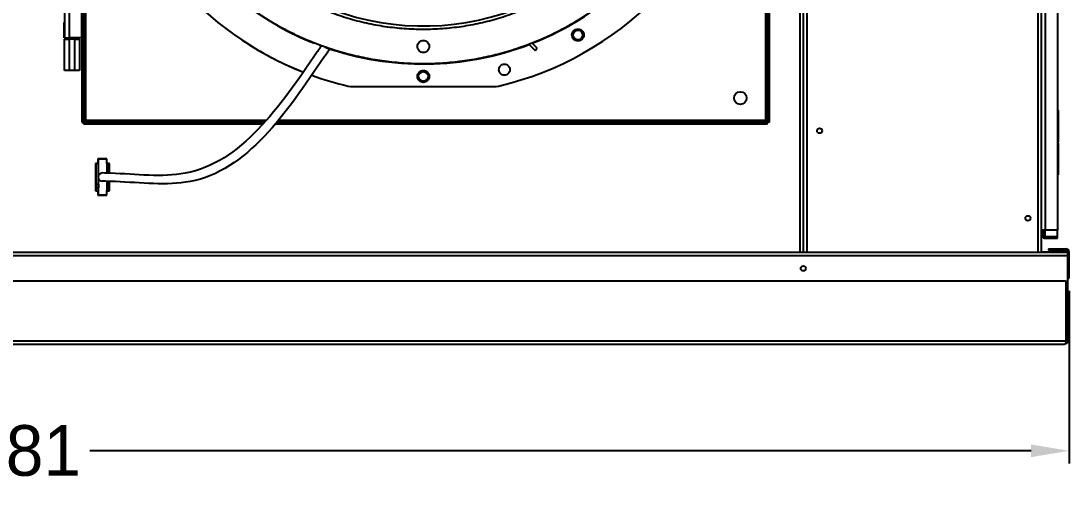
# Model space of a CAD drawing. Header units: inches. Extents: x 1229 to 1453, y -1023 to -720.
# Drawn here: x 1391.07 to 1432.46, y -773.57 to -755.28 of the extents above; entities that cross this region are included whole.
import ezdxf

# ---------------------------------------------------------------- set-up
doc = ezdxf.new("R2010")
doc.units = ezdxf.units.IN
doc.header["$MEASUREMENT"] = 0
doc.header["$PDSIZE"] = -1
doc.dimstyles.new('RAE Solutions', dxfattribs={"dimtxt": 2, "dimasz": 1.5, "dimexe": 0.5, "dimexo": 0.5, "dimgap": 0.5, "dimtad": 0, "dimtih": 1, "dimtoh": 1, "dimdec": 3, "dimrnd": 0.125, "dimzin": 1, "dimdsep": 46, "dimlunit": 5, "dimtxsty": 'Standard', "dimcen": 0.09, "dimadec": 0, "dimazin": 0, "dimtfac": 1, "dimtdec": 3, "dimtofl": 0, "dimtmove": 0, "dimatfit": 3, "dimfxl": 1, "dimtolj": 1, "dimtzin": 1, "dimarcsym": 0})

# ---------------------------------------------------------------- blocks, each defined once
blk = doc.blocks.new('*D254')
at = {"color": 0, "lineweight": -2, "transparency": 16777216}
for p, q in [((1432.457, -765.937), (1432.457, -772.754)), ((1351.466, -766.065), (1351.466, -772.754)), ((1352.966, -772.254), (1390.128, -772.254)), ((1430.957, -772.254), (1393.795, -772.254))]:
    blk.add_line(p, q, dxfattribs=at)
at = {"color": 0, "transparency": 16777216}
for points in [[(1352.966, -772.004), (1352.966, -772.504), (1351.466, -772.254)], [(1430.957, -772.004), (1430.957, -772.504), (1432.457, -772.254)]]:
    blk.add_solid(points, dxfattribs=at)
at = {"layer": 'Defpoints', "color": 0, "transparency": 16777216}
for p in [(1351.466, -765.565), (1432.457, -765.437), (1432.457, -772.254)]:
    blk.add_point(p, dxfattribs=at)
at = {"color": 0, "transparency": 16777216, "insert": (1391.962, -772.254), "char_height": 2, "attachment_point": 5}
blk.add_mtext('\\A1;81', dxfattribs=at)

msp = doc.modelspace()

# ---------------------------------------------------------------- linework, layer by layer
at = {"color": 18, "linetype": 'Continuous', "lineweight": 25, "true_color": 0x000000}
for p, q in [((1431.2248, -727.0196), (1431.2248, -764.4265)), ((1431.2248, -727.0196), (1431.2248, -764.4265)), ((1431.2248, -727.0196), (1431.2248, -764.4265)), ((1431.3578, -727.0196), (1431.3578, -764.4265)), ((1431.3578, -727.0196), (1431.3578, -764.4265)), ((1431.3578, -727.0196), (1431.3578, -764.4265)), ((1431.3738, -763.5456), (1431.3738, -727.2956)), ((1431.3738, -763.5456), (1431.3738, -727.2956)), ((1431.3738, -763.5456), (1431.3738, -727.2956)), ((1431.5198, -727.2956), (1431.5198, -763.5456)), ((1431.5198, -727.2956), (1431.5198, -763.5456)), ((1431.5198, -727.2956), (1431.5198, -763.5456)), ((1431.9988, -727.2956), (1431.9988, -763.5456)), ((1431.9988, -727.2956), (1431.9988, -763.5456)), ((1431.9988, -727.2956), (1431.9988, -763.5456)), ((1421.8288, -730.9825), (1421.8288, -764.4265)), ((1421.8288, -730.9825), (1421.8288, -764.4265)), ((1421.8288, -730.9825), (1421.8288, -764.4265)), ((1421.9618, -730.9825), (1421.9618, -764.4265)), ((1421.9618, -730.9825), (1421.9618, -764.4265)), ((1421.9618, -730.9825), (1421.9618, -764.4265)), ((1422.1078, -731.0276), (1422.1078, -764.4265)), ((1422.1078, -731.0276), (1422.1078, -764.4265)), ((1422.1078, -731.0276), (1422.1078, -764.4265)), ((1393.5415, -731.8687), (1393.5415, -759.2706)), ((1393.6245, -731.9447), (1393.6245, -759.1947)), ((1420.4785, -731.9447), (1420.4785, -759.1947)), ((1420.5615, -759.2706), (1420.5615, -731.8687)), ((1420.6245, -759.2706), (1420.6245, -731.8687)), ((1392.791, -754.6997), (1392.791, -755.3343)), ((1392.9785, -754.6997), (1392.9785, -755.9397)), ((1393.4785, -755.9397), (1393.4785, -754.6997)), ((1392.781, -755.9397), (1392.781, -755.3343)), ((1392.781, -755.3343), (1392.791, -755.3343)), ((1392.791, -755.3343), (1392.791, -755.9397)), ((1392.781, -755.9397), (1392.791, -755.9397)), ((1392.7905, -757.2297), (1392.7905, -755.9897)), ((1392.7905, -755.9897), (1392.978, -755.9897)), ((1392.791, -755.9397), (1392.9785, -755.9397)), ((1392.8375, -755.9397), (1392.8375, -755.9897)), ((1392.978, -755.9897), (1392.978, -757.2297)), ((1393.197, -755.9897), (1392.978, -755.9897)), ((1393.4785, -755.9397), (1392.9785, -755.9397)), ((1393.197, -757.2297), (1393.197, -755.9897)), ((1393.197, -755.9897), (1393.3845, -755.9897)), ((1393.3375, -755.9897), (1393.3375, -755.9397)), ((1393.3845, -755.9897), (1393.3845, -757.2297)), ((1393.4785, -755.9397), (1393.4785, -759.2706)), ((1411.1392, -756.2031), (1411.375, -756.4389)), ((1411.4569, -756.3538), (1411.2596, -756.1564)), ((1411.375, -756.4389), (1411.4569, -756.3538)), ((1392.978, -757.2297), (1392.7905, -757.2297)), ((1393.197, -757.2297), (1392.978, -757.2297)), ((1393.3845, -757.2297), (1393.197, -757.2297)), ((1403.9938, -757.8487), (1404.0842, -757.8592)), ((1404.0842, -757.8592), (1409.8394, -757.8592)), ((1409.8394, -757.8592), (1409.9297, -757.8487)), ((1432.0458, -758.8051), (1431.9988, -758.8051)), ((1432.0458, -758.8051), (1431.9988, -758.8051)), ((1432.0458, -758.8051), (1431.9988, -758.8051)), ((1432.0458, -760.0451), (1432.0458, -758.8051)), ((1432.0458, -760.0451), (1432.0458, -758.8051)), ((1432.0458, -760.0451), (1432.0458, -758.8051)), ((1393.4785, -759.2706), (1393.5415, -759.2706)), ((1393.5486, -759.3407), (1393.5486, -759.2777)), ((1393.5486, -759.2777), (1400.6984, -759.2777)), ((1393.5486, -759.3407), (1400.6414, -759.3407)), ((1393.6245, -759.1947), (1400.7721, -759.1947)), ((1401.121, -759.3407), (1420.5544, -759.3407)), ((1401.1741, -759.2777), (1420.5544, -759.2777)), ((1401.2431, -759.1947), (1420.4785, -759.1947)), ((1420.5544, -759.3407), (1420.5544, -759.2777)), ((1420.6245, -759.2706), (1420.5615, -759.2706)), ((1431.3578, -760.1076), (1431.3738, -760.1076)), ((1431.3578, -760.1076), (1431.3738, -760.1076)), ((1431.3578, -760.1076), (1431.3738, -760.1076)), ((1432.0458, -760.0451), (1431.9988, -760.0451)), ((1432.0458, -760.0451), (1431.9988, -760.0451)), ((1432.0458, -760.0451), (1431.9988, -760.0451)), ((1432.0453, -760.1076), (1431.9988, -760.1076)), ((1432.0453, -760.1076), (1431.9988, -760.1076)), ((1432.0453, -760.1076), (1431.9988, -760.1076)), ((1432.03, -760.1076), (1432.03, -760.0451)), ((1432.03, -760.1076), (1432.03, -760.0451)), ((1432.03, -760.1076), (1432.03, -760.0451)), ((1432.0453, -761.3476), (1432.0453, -760.1076)), ((1432.0453, -761.3476), (1432.0453, -760.1076)), ((1432.0453, -761.3476), (1432.0453, -760.1076)), ((1394.015, -760.9012), (1394.015, -761.9862)), ((1394.11, -760.9012), (1394.015, -760.9012)), ((1394.025, -760.9012), (1394.025, -761.7162)), ((1394.12, -760.9012), (1394.025, -760.9012)), ((1394.025, -760.9112), (1394.025, -761.9762)), ((1394.12, -760.9112), (1394.025, -760.9112)), ((1394.47, -760.7262), (1394.11, -760.7262)), ((1394.11, -760.7262), (1394.11, -760.9012)), ((1394.46, -760.7262), (1394.12, -760.7262)), ((1394.12, -760.7262), (1394.12, -760.9012)), ((1394.46, -760.7362), (1394.12, -760.7362)), ((1394.12, -760.7362), (1394.12, -760.9112)), ((1394.12, -760.9112), (1394.12, -761.9762)), ((1394.46, -760.9012), (1394.46, -760.7262)), ((1394.46, -760.9112), (1394.46, -760.7362)), ((1394.555, -760.9012), (1394.46, -760.9012)), ((1394.555, -760.9112), (1394.46, -760.9112)), ((1394.46, -760.9112), (1394.46, -761.2852)), ((1394.47, -760.9012), (1394.47, -760.7262)), ((1394.565, -760.9012), (1394.47, -760.9012)), ((1394.555, -761.2885), (1394.555, -760.9012)), ((1394.555, -761.2885), (1394.555, -760.9112)), ((1394.565, -761.2889), (1394.565, -760.9012)), ((1394.555, -761.1501), (1394.555, -761.2885)), ((1431.3578, -761.3476), (1431.3738, -761.3476)), ((1431.3578, -761.3476), (1431.3738, -761.3476)), ((1431.3578, -761.3476), (1431.3738, -761.3476)), ((1432.0453, -761.3476), (1431.9988, -761.3476)), ((1432.0453, -761.3476), (1431.9988, -761.3476)), ((1432.0453, -761.3476), (1431.9988, -761.3476)), ((1394.025, -761.7162), (1394.135, -761.7162)), ((1394.135, -761.7162), (1394.135, -761.8662)), ((1394.46, -761.6099), (1394.46, -761.9762)), ((1394.555, -761.9662), (1394.555, -761.6122)), ((1394.555, -761.9762), (1394.555, -761.6122)), ((1394.565, -761.9862), (1394.565, -761.6124)), ((1394.015, -761.9862), (1394.11, -761.9862)), ((1394.135, -761.8662), (1394.025, -761.8662)), ((1394.025, -761.8662), (1394.025, -761.9662)), ((1394.025, -761.9662), (1394.12, -761.9662)), ((1394.025, -761.9762), (1394.12, -761.9762)), ((1394.11, -761.9862), (1394.11, -762.1612)), ((1394.11, -762.1612), (1394.47, -762.1612)), ((1394.12, -761.9662), (1394.12, -762.1412)), ((1394.12, -761.9762), (1394.12, -762.1512)), ((1394.12, -762.1412), (1394.46, -762.1412)), ((1394.12, -762.1512), (1394.46, -762.1512)), ((1394.46, -762.1412), (1394.46, -761.9662)), ((1394.46, -761.9662), (1394.555, -761.9662)), ((1394.46, -762.1512), (1394.46, -761.9762)), ((1394.46, -761.9762), (1394.555, -761.9762)), ((1394.47, -761.9862), (1394.565, -761.9862)), ((1394.47, -762.1612), (1394.47, -761.9862)), ((1431.3738, -763.5456), (1431.3997, -763.5456)), ((1431.3738, -763.5456), (1431.3738, -763.7956)), ((1431.3738, -763.5456), (1431.3997, -763.5456)), ((1431.3738, -763.5456), (1431.3738, -763.7956)), ((1431.3738, -763.5456), (1431.3997, -763.5456)), ((1431.3738, -763.5456), (1431.3738, -763.7956)), ((1431.3738, -763.7956), (1431.3997, -763.7956)), ((1431.3738, -763.7956), (1431.3997, -763.7956)), ((1431.3738, -763.7956), (1431.3997, -763.7956)), ((1431.5198, -763.5456), (1431.3997, -763.5456)), ((1431.5198, -763.5456), (1431.3997, -763.5456)), ((1431.5198, -763.5456), (1431.3997, -763.5456)), ((1431.3997, -763.7956), (1431.4368, -763.7956)), ((1431.3997, -763.7956), (1431.4368, -763.7956)), ((1431.3997, -763.7956), (1431.4368, -763.7956)), ((1431.4368, -763.5456), (1431.4368, -763.7956)), ((1431.4368, -763.5456), (1431.4368, -763.7956)), ((1431.4368, -763.5456), (1431.4368, -763.7956)), ((1431.9988, -763.5456), (1431.5198, -763.5456)), ((1431.5198, -763.7956), (1431.5198, -763.5456)), ((1431.9988, -763.5456), (1431.5198, -763.5456)), ((1431.5198, -763.7956), (1431.5198, -763.5456)), ((1431.9988, -763.5456), (1431.5198, -763.5456)), ((1431.5198, -763.7956), (1431.5198, -763.5456)), ((1431.5198, -763.7956), (1431.5198, -763.8586)), ((1431.5198, -763.7956), (1431.9988, -763.7956)), ((1431.5198, -763.7956), (1431.5198, -763.8586)), ((1431.5198, -763.7956), (1431.9988, -763.7956)), ((1431.5198, -763.7956), (1431.5198, -763.8586)), ((1431.5198, -763.7956), (1431.9988, -763.7956)), ((1431.5198, -763.8586), (1431.9988, -763.8586)), ((1431.5198, -763.8586), (1431.9988, -763.8586)), ((1431.5198, -763.8586), (1431.9988, -763.8586)), ((1431.9988, -763.7956), (1431.9988, -763.5456)), ((1431.9988, -763.7956), (1431.9988, -763.5456)), ((1431.9988, -763.7956), (1431.9988, -763.5456)), ((1431.9988, -763.8586), (1431.9988, -763.7956)), ((1431.9988, -763.8586), (1431.9988, -763.7956)), ((1431.9988, -763.8586), (1431.9988, -763.7956)), ((1431.6448, -764.2788), (1431.6448, -764.3288)), ((1431.6448, -764.2788), (1432.3243, -764.2788)), ((1431.6448, -764.2788), (1431.6448, -764.3288)), ((1431.6448, -764.2788), (1432.3243, -764.2788)), ((1431.6448, -764.2788), (1431.6448, -764.3288)), ((1431.6448, -764.2788), (1432.3243, -764.2788)), ((1431.6448, -764.3288), (1432.3243, -764.3288)), ((1431.6448, -764.3288), (1432.3243, -764.3288)), ((1431.6448, -764.3288), (1432.3243, -764.3288)), ((1432.3243, -764.2788), (1432.3243, -764.3288)), ((1432.3243, -764.2788), (1432.3243, -764.3288)), ((1432.3243, -764.2788), (1432.3243, -764.3288)), ((1432.4073, -764.4265), (1351.5163, -764.4265)), ((1432.4073, -764.4265), (1351.5163, -764.4265)), ((1432.4073, -764.5595), (1351.5163, -764.5595)), ((1432.4073, -764.5595), (1351.5163, -764.5595)), ((1431.3578, -764.4025), (1431.4073, -764.4025)), ((1431.3578, -764.4025), (1431.4073, -764.4025)), ((1431.3578, -764.4025), (1431.4073, -764.4025)), ((1431.4073, -764.4025), (1431.4073, -764.4265)), ((1432.4067, -764.4025), (1431.4073, -764.4025)), ((1431.4073, -764.4025), (1431.4073, -764.4265)), ((1432.4067, -764.4025), (1431.4073, -764.4025)), ((1431.4073, -764.4025), (1431.4073, -764.4265)), ((1432.4067, -764.4025), (1431.4073, -764.4025)), ((1432.4073, -764.4118), (1432.4573, -764.4118)), ((1432.4073, -764.437), (1432.4073, -764.4118)), ((1432.4073, -764.4118), (1432.4573, -764.4118)), ((1432.4073, -764.437), (1432.4073, -764.4118)), ((1432.4073, -764.4118), (1432.4573, -764.4118)), ((1432.4073, -764.437), (1432.4073, -764.4118)), ((1432.4073, -764.5595), (1432.4073, -764.437)), ((1432.4073, -764.5595), (1432.4073, -764.437)), ((1432.4073, -764.5595), (1432.4073, -764.437)), ((1432.4073, -765.5515), (1432.4073, -764.5595)), ((1432.4073, -765.5515), (1432.4073, -764.5595)), ((1432.4073, -765.5515), (1432.4073, -764.5595)), ((1432.4573, -765.4373), (1432.4573, -764.4118)), ((1432.4573, -765.4373), (1432.4573, -764.4118)), ((1432.4573, -765.4373), (1432.4573, -764.4118)), ((1432.3502, -765.5515), (1351.5163, -765.5515)), ((1432.3502, -765.5515), (1351.5163, -765.5515)), ((1432.3502, -767.906), (1432.3502, -765.5515)), ((1432.3502, -767.906), (1432.3502, -765.5515)), ((1432.3502, -767.906), (1432.3502, -765.5515)), ((1432.3573, -767.906), (1432.3573, -765.5515)), ((1432.3573, -767.906), (1432.3573, -765.5515)), ((1432.3573, -767.906), (1432.3573, -765.5515)), ((1432.4073, -765.4373), (1432.4573, -765.4373)), ((1432.4073, -765.4373), (1432.4573, -765.4373)), ((1432.4073, -765.4373), (1432.4573, -765.4373)), ((1432.4073, -767.906), (1432.4073, -765.5515)), ((1432.4073, -767.906), (1432.4073, -765.5515)), ((1432.4073, -767.906), (1432.4073, -765.5515)), ((1351.5733, -767.906), (1432.3502, -767.906)), ((1351.5733, -767.906), (1432.3502, -767.906)), ((1351.6493, -768.039), (1432.2743, -768.039)), ((1351.6493, -768.039), (1432.2743, -768.039)), ((1432.4073, -767.906), (1432.3573, -767.906)), ((1432.4073, -767.906), (1432.3573, -767.906)), ((1432.4073, -767.906), (1432.3573, -767.906))]:
    msp.add_line(p, q, dxfattribs=at)
at = {"color": 18, "true_color": 0x000000}
msp.add_line((1361.9618, -764.539), (1421.9618, -764.539), dxfattribs=at)
msp.add_line((1361.9618, -764.539), (1421.9618, -764.539), dxfattribs=at)
at = {"color": 18, "linetype": 'Continuous', "lineweight": 25, "true_color": 0x000000}
for centre, radius in [((1406.9618, -745.2608), 11.7126), ((1413.0641, -755.8304), 0.1875), ((1406.9618, -757.4655), 0.1875), ((1419.4785, -758.3197), 0.25), ((1422.6078, -759.6111), 0.0995), ((1422.6078, -759.6111), 0.0995), ((1422.6078, -759.6111), 0.0995), ((1430.8341, -763.0696), 0.0995), ((1430.8341, -763.0696), 0.0995), ((1430.8341, -763.0696), 0.0995), ((1421.9618, -765.0515), 0.0995), ((1421.9618, -765.0515), 0.0995), ((1421.9618, -765.0515), 0.0995)]:
    msp.add_circle(centre, radius, dxfattribs=at)
for centre, radius, start, end in [((1406.9618, -745.2608), 12.9331, 193.26667, 248.51312), ((1406.9618, -745.2608), 12.9331, 283.26667, 346.73333), ((1406.9618, -745.2608), 10.2157, 224.36307, 313.03719), ((1406.9618, -745.2608), 11.7147, 291.53134, 314.20264), ((1406.9618, -745.2608), 11.7147, 240.6662, 248.46866), ((1406.9618, -745.2608), 12.9331, 237.30348, 248.51312), ((1406.9618, -745.2608), 11.7147, 250.65335, 290.90006), ((1406.9618, -745.2608), 12.9331, 250.083, 256.73333), ((1394.29, -761.4437), 0.1631, 90, 270), ((1431.5198, -763.7126), 0.146, 214.64522, 270), ((1431.5198, -763.7126), 0.146, 214.64522, 270), ((1431.5198, -763.7126), 0.146, 214.64522, 270), ((1431.5198, -763.7126), 0.083, 180, 270), ((1431.5198, -763.7126), 0.083, 180, 270), ((1431.5198, -763.7126), 0.083, 180, 270), ((1432.3243, -764.4118), 0.133, 0, 90), ((1432.3243, -764.4118), 0.133, 0, 90), ((1432.3243, -764.4118), 0.133, 0, 90), ((1432.3243, -764.4118), 0.083, 0, 90), ((1432.3243, -764.4118), 0.083, 0, 90), ((1432.3243, -764.4118), 0.083, 0, 90)]:
    msp.add_arc(centre, radius, start, end, dxfattribs=at)
for points, knots in [([(1418.6713, -745.2608), (1418.6665, -745.5163), (1418.6568, -746.0272), (1418.5788, -746.7903), (1418.4547, -747.5468), (1418.2803, -748.2936), (1418.0578, -749.0274), (1417.7877, -749.745), (1417.4712, -750.4435), (1417.1098, -751.1197), (1416.7048, -751.7709), (1416.2582, -752.3942), (1415.7717, -752.9869), (1415.2476, -753.5466), (1414.6879, -754.0708), (1414.0952, -754.5572), (1413.4719, -755.0039), (1412.8207, -755.4088), (1412.1445, -755.7703), (1411.446, -756.0867), (1410.7284, -756.3568), (1409.9946, -756.5794), (1409.2478, -756.7535), (1408.4913, -756.8784), (1407.7282, -756.9536), (1406.9618, -756.9787), (1406.1954, -756.9536), (1405.4323, -756.8784), (1404.6757, -756.7535), (1403.929, -756.5794), (1403.1952, -756.3568), (1402.4775, -756.0867), (1401.7791, -755.7702), (1401.1028, -755.4088), (1400.4517, -755.0039), (1399.8284, -754.5572), (1399.2356, -754.0708), (1398.676, -753.5466), (1398.1518, -752.9869), (1397.6653, -752.3942), (1397.2187, -751.7709), (1396.8138, -751.1197), (1396.4523, -750.4435), (1396.1359, -749.745), (1395.8657, -749.0274), (1395.6432, -748.2936), (1395.4689, -747.5468), (1395.3447, -746.7903), (1395.2667, -746.0272), (1395.2571, -745.5163), (1395.2522, -745.2608)], [0, 0, 0, 0, 0.0208333, 0.0416667, 0.0625, 0.0833333, 0.1041667, 0.125, 0.1458333, 0.1666667, 0.1875, 0.2083333, 0.2291667, 0.25, 0.2708333, 0.2916666, 0.3125, 0.3333333, 0.3541666, 0.375, 0.3958333, 0.4166666, 0.4375, 0.4583333, 0.4791667, 0.5, 0.5208333, 0.5416667, 0.5624999, 0.5833334, 0.6041667, 0.625, 0.6458333, 0.6666667, 0.6875, 0.7083334, 0.7291666, 0.75, 0.7708333, 0.7916666, 0.8125, 0.8333333, 0.8541667, 0.875, 0.8958333, 0.9166667, 0.9375, 0.9583333, 0.9791667, 1, 1, 1, 1]), ([(1413.849, -752.9896), (1413.658, -753.1527), (1413.2759, -753.4791), (1412.6596, -753.9141), (1412.0157, -754.3062), (1411.3444, -754.6496), (1410.65, -754.9435), (1409.9361, -755.1861), (1409.2064, -755.3761), (1408.4648, -755.5125), (1407.7153, -755.5947), (1406.9618, -755.6221), (1406.2082, -755.5947), (1405.4587, -755.5125), (1404.7171, -755.3761), (1403.9875, -755.1861), (1403.2735, -754.9435), (1402.5792, -754.6496), (1401.9078, -754.3062), (1401.2639, -753.9141), (1400.6476, -753.4791), (1400.2656, -753.1527), (1400.0745, -752.9896)], [0, 0, 0, 0, 0.05000005, 0.10000004, 0.15000001, 0.19999991, 0.24999998, 0.30000002, 0.35, 0.4000001, 0.45000005, 0.50000015, 0.54999993, 0.59999988, 0.64999998, 0.69999996, 0.75000001, 0.80000007, 0.85000011, 0.90000008, 0.95000007, 1, 1, 1, 1]), ([(1412.8279, -755.8304), (1412.8314, -755.7996), (1412.8385, -755.738), (1412.8926, -755.6596), (1412.9701, -755.607), (1413.0624, -755.5881), (1413.1552, -755.6057), (1413.2339, -755.6578), (1413.2895, -755.7367), (1413.2967, -755.7992), (1413.3003, -755.8304)], [0, 0, 0, 0, 0.1245787, 0.2488747, 0.3733756, 0.4977489, 0.6221025, 0.7475163, 0.873759, 1, 1, 1, 1]), ([(1406.7255, -756.2844), (1406.7291, -756.2535), (1406.7362, -756.1917), (1406.7908, -756.113), (1406.8689, -756.0605), (1406.9618, -756.042), (1407.0546, -756.0605), (1407.1327, -756.113), (1407.1873, -756.1917), (1407.1944, -756.2535), (1407.198, -756.2844)], [0, 0, 0, 0, 0.1249991, 0.2500007, 0.3749975, 0.4999969, 0.6250025, 0.7499993, 0.8750009, 1, 1, 1, 1]), ([(1413.3003, -755.8304), (1413.2968, -755.8614), (1413.2896, -755.9235), (1413.2346, -756.0023), (1413.156, -756.0548), (1413.0626, -756.0728), (1412.9695, -756.0536), (1412.8918, -756.0004), (1412.8382, -755.9219), (1412.8313, -755.8608), (1412.8279, -755.8304)], [0, 0, 0, 0, 0.1254908, 0.2509653, 0.3764325, 0.5019057, 0.6273876, 0.7528822, 0.8772354, 1, 1, 1, 1]), ([(1403.2654, -756.3771), (1403.2371, -756.4188), (1403.2088, -756.4605), (1403.1805, -756.5023), (1403.1805, -756.5023), (1403.1805, -756.5023), (1403.1805, -756.5023), (1403.1559, -756.5386), (1403.1313, -756.5749), (1403.1067, -756.6112), (1403.09, -756.6358), (1403.0734, -756.6605), (1403.0567, -756.6851), (1401.528, -758.9414), (1399.3779, -762.1148), (1395.622, -761.6386), (1394.4575, -761.6091), (1394.2855, -761.6068)], [-0.3298403, -0.3298403, -0.3298403, -0.3298403, -0.195731, -0.195731, -0.195731, -0.195731, -0.195731, -0.195731, -0.079089, -0.079089, -0.079089, 0, 0, 0, 7.2472697, 10.1929424, 10.7060179, 10.7060179, 10.7060179, 10.7060179]), ([(1402.9323, -756.2584), (1402.9051, -756.2985), (1402.8779, -756.3386), (1402.8507, -756.3787), (1402.8264, -756.4146), (1402.8021, -756.4505), (1402.7777, -756.4864), (1402.7768, -756.4878), (1402.7758, -756.4892), (1402.7749, -756.4906), (1401.2765, -758.7011), (1399.137, -761.7786), (1395.4997, -761.3174), (1394.3976, -761.283), (1394.29, -761.2805)], [-0.1037755, -0.1037755, -0.1037755, -0.1037755, 0.0250348, 0.0250348, 0.0250348, 0.1403463, 0.1403463, 0.1403463, 0.1448443, 0.1448443, 0.1448443, 7.2472697, 10.1929424, 10.5128293, 10.5128293, 10.5128293, 10.5128293]), ([(1407.198, -756.2844), (1407.1944, -756.3153), (1407.1873, -756.3772), (1407.1327, -756.4558), (1407.0546, -756.5083), (1406.9618, -756.5268), (1406.8689, -756.5083), (1406.7908, -756.4558), (1406.7362, -756.3772), (1406.7291, -756.3153), (1406.7255, -756.2844)], [0, 0, 0, 0, 0.1249993, 0.250001, 0.374997, 0.5000031, 0.625003, 0.749999, 0.8750007, 1, 1, 1, 1]), ([(1406.7255, -757.4655), (1406.7292, -757.4343), (1406.7364, -757.3721), (1406.7914, -757.2936), (1406.8694, -757.2415), (1406.9618, -757.2232), (1407.0541, -757.2415), (1407.1321, -757.2936), (1407.1872, -757.3721), (1407.1944, -757.4343), (1407.198, -757.4655)], [0, 0, 0, 0, 0.1262511, 0.2513295, 0.3756274, 0.4999969, 0.6243726, 0.7486705, 0.8737489, 1, 1, 1, 1]), ([(1409.9448, -757.2018), (1409.9481, -757.1733), (1409.9546, -757.1166), (1410.0047, -757.0447), (1410.0759, -756.9967), (1410.1605, -756.9797), (1410.2454, -756.9961), (1410.3172, -757.0438), (1410.3679, -757.116), (1410.3746, -757.1732), (1410.3779, -757.2018)], [0, 0, 0, 0, 0.1255135, 0.2499867, 0.3743935, 0.4988922, 0.6232597, 0.7479394, 0.8738314, 1, 1, 1, 1]), ([(1410.3779, -757.2018), (1410.3746, -757.2302), (1410.3681, -757.287), (1410.3178, -757.3591), (1410.246, -757.4072), (1410.1607, -757.424), (1410.0754, -757.4067), (1410.0039, -757.3582), (1409.9544, -757.2861), (1409.948, -757.2298), (1409.9448, -757.2018)], [0, 0, 0, 0, 0.1252412, 0.2504823, 0.3757092, 0.5009322, 0.6261603, 0.7514072, 0.8764868, 1, 1, 1, 1]), ([(1407.198, -757.4655), (1407.1945, -757.4963), (1407.1874, -757.5581), (1407.1329, -757.6367), (1407.0547, -757.6894), (1406.9618, -757.7079), (1406.8688, -757.6894), (1406.7906, -757.6367), (1406.7361, -757.5581), (1406.7291, -757.4963), (1406.7255, -757.4655)], [0, 0, 0, 0, 0.1245351, 0.2497058, 0.3748572, 0.5000031, 0.6251428, 0.7502942, 0.8754649, 1, 1, 1, 1]), ([(1393.6245, -759.1947), (1393.6123, -759.2063), (1393.5924, -759.2253), (1393.5713, -759.2468), (1393.5584, -759.2573), (1393.5497, -759.2633), (1393.543, -759.2679), (1393.542, -759.2697), (1393.5415, -759.2706)], [0, 0, 0, 0, 0.3258872, 0.532605, 0.6334719, 0.7438525, 0.8655852, 1, 1, 1, 1]), ([(1393.5486, -759.2777), (1393.5492, -759.277), (1393.5505, -759.2756), (1393.5579, -759.265), (1393.5723, -759.248), (1393.5958, -759.2243), (1393.6147, -759.2048), (1393.6245, -759.1947)], [0, 0, 0, 0, 0.1567996, 0.3135501, 0.4731286, 0.7271257, 1, 1, 1, 1]), ([(1420.5615, -759.2706), (1420.561, -759.2697), (1420.5601, -759.268), (1420.5533, -759.2633), (1420.5447, -759.2574), (1420.5317, -759.2468), (1420.5106, -759.2253), (1420.4907, -759.2063), (1420.4785, -759.1947)], [0, 0, 0, 0, 0.1341537, 0.2556433, 0.3658237, 0.4665063, 0.674499, 1, 1, 1, 1]), ([(1420.4785, -759.1947), (1420.4907, -759.2074), (1420.5102, -759.2278), (1420.5342, -759.2514), (1420.5459, -759.2674), (1420.5517, -759.2763), (1420.5536, -759.2773), (1420.5544, -759.2777)], [0, 0, 0, 0, 0.3419603, 0.5458778, 0.7126603, 0.879217, 1, 1, 1, 1]), ([(1432.2743, -768.039), (1432.2856, -768.0368), (1432.3051, -768.0329), (1432.3267, -768.0093), (1432.3381, -767.9859), (1432.3447, -767.9627), (1432.349, -767.9356), (1432.3498, -767.9161), (1432.3502, -767.906)], [0, 0, 0, 0, 0.2914182, 0.4990277, 0.617298, 0.7394342, 0.8666504, 1, 1, 1, 1]), ([(1432.4073, -767.906), (1432.406, -767.9201), (1432.4033, -767.9483), (1432.3833, -767.9857), (1432.3525, -768.0165), (1432.3148, -768.0357), (1432.2867, -768.038), (1432.2743, -768.039)], [0, 0, 0, 0, 0.1872374, 0.3741867, 0.5614634, 0.806054, 1, 1, 1, 1]), ([(1432.2743, -768.039), (1432.2856, -768.0368), (1432.3051, -768.0329), (1432.3267, -768.0093), (1432.3381, -767.9859), (1432.3447, -767.9627), (1432.349, -767.9356), (1432.3498, -767.9161), (1432.3502, -767.906)], [0, 0, 0, 0, 0.2914182, 0.4990277, 0.617298, 0.7394342, 0.8666504, 1, 1, 1, 1]), ([(1432.4073, -767.906), (1432.406, -767.9201), (1432.4033, -767.9483), (1432.3833, -767.9857), (1432.3525, -768.0165), (1432.3148, -768.0357), (1432.2867, -768.038), (1432.2743, -768.039)], [0, 0, 0, 0, 0.1872374, 0.3741867, 0.5614634, 0.806054, 1, 1, 1, 1]), ([(1432.2743, -768.039), (1432.2856, -768.0368), (1432.3051, -768.0329), (1432.3267, -768.0093), (1432.3381, -767.9859), (1432.3447, -767.9627), (1432.349, -767.9356), (1432.3498, -767.9161), (1432.3502, -767.906)], [0, 0, 0, 0, 0.2914182, 0.4990277, 0.617298, 0.7394342, 0.8666504, 1, 1, 1, 1]), ([(1432.4073, -767.906), (1432.406, -767.9201), (1432.4033, -767.9483), (1432.3833, -767.9857), (1432.3525, -768.0165), (1432.3148, -768.0357), (1432.2867, -768.038), (1432.2743, -768.039)], [0, 0, 0, 0, 0.1872374, 0.3741867, 0.5614634, 0.806054, 1, 1, 1, 1]), ([(1432.3573, -767.906), (1432.3566, -767.9149), (1432.3557, -767.9288), (1432.3494, -767.9402), (1432.347, -767.9444)], [0, 0, 0, 0, 0.6336227, 1, 1, 1, 1]), ([(1432.3573, -767.906), (1432.3566, -767.9149), (1432.3557, -767.9288), (1432.3494, -767.9402), (1432.347, -767.9444)], [0, 0, 0, 0, 0.6336227, 1, 1, 1, 1]), ([(1432.3573, -767.906), (1432.3566, -767.9149), (1432.3557, -767.9288), (1432.3494, -767.9402), (1432.347, -767.9444)], [0, 0, 0, 0, 0.6336227, 1, 1, 1, 1])]:
    msp.add_open_spline(points, degree=3, knots=knots, dxfattribs=at)

# ---------------------------------------------------------------- dimensions: what is measured, and where the dimension line sits
at = {"color": 18, "true_color": 0x000000}
dim = msp.add_linear_dim(base=(1432.4573, -772.2543), p1=(1351.4663, -765.5645), p2=(1432.4573, -765.4373), dimstyle='RAE Solutions', dxfattribs=at)
dim.commit()
dim.dimension.update_dxf_attribs({"geometry": '*D254', "text_midpoint": (1391.9618, -772.2543)})

doc.saveas('drawing.dxf')
